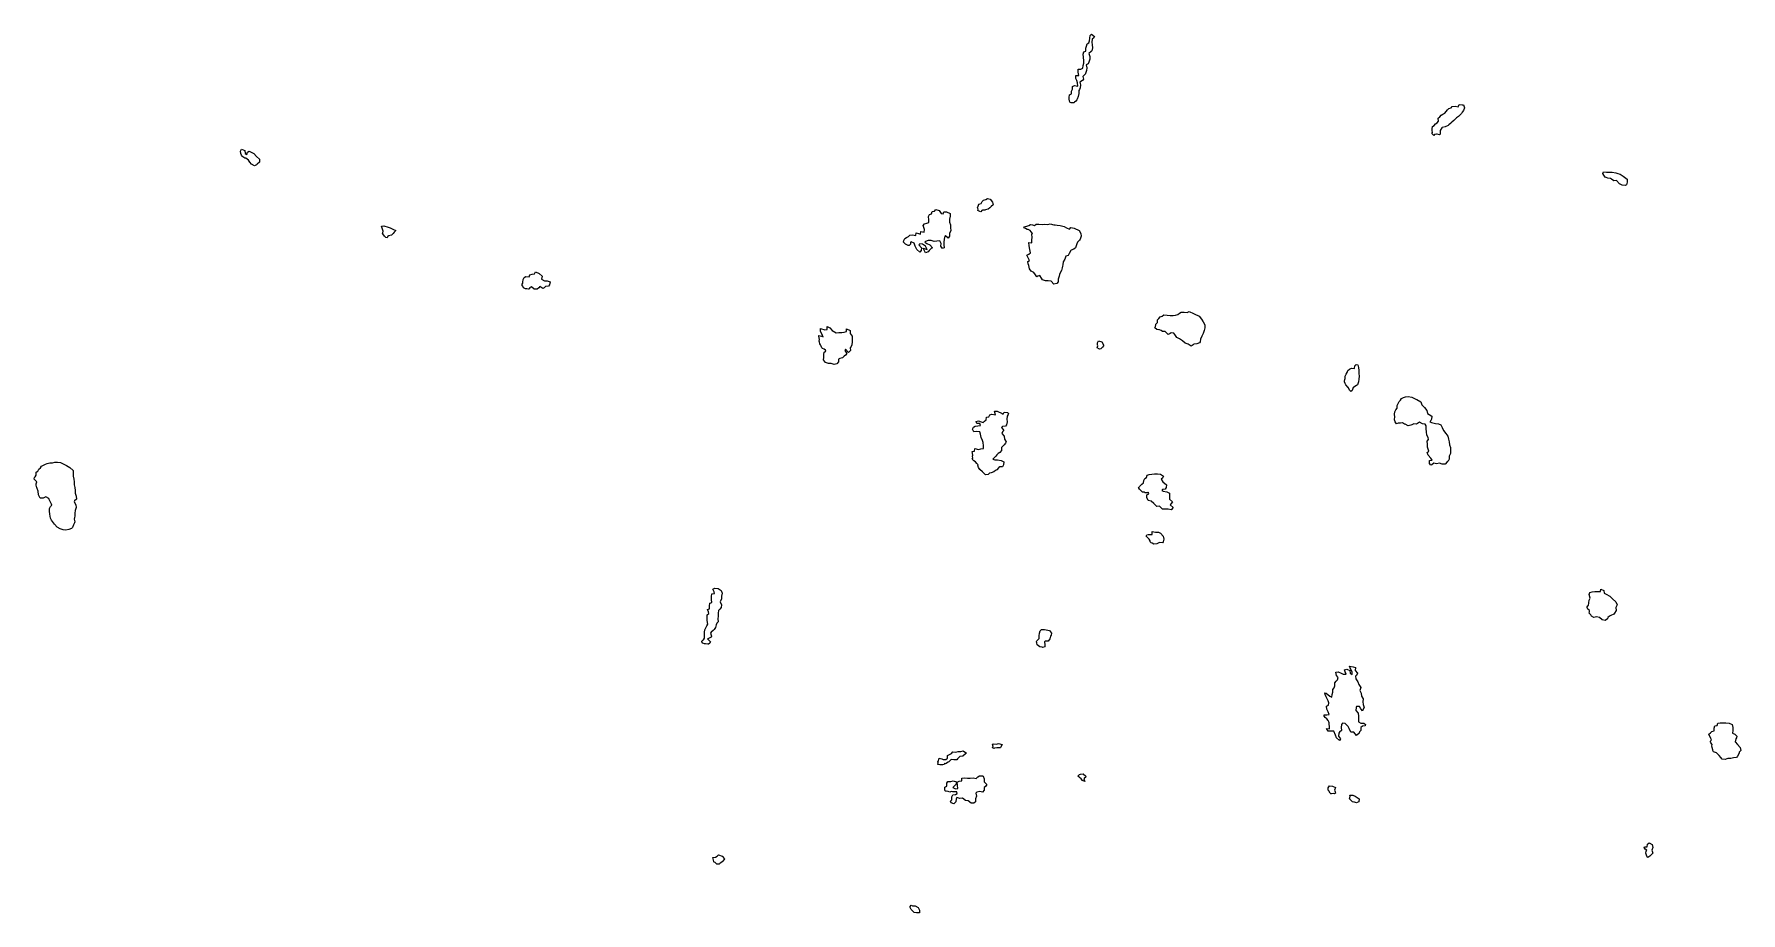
# Model space of a CAD drawing. Extents: x 450006 to 454999, y 6465006 to 6474995.
# Drawn here: x 450049 to 451244, y 6468029 to 6468645 of the extents above; entities that cross this region are included whole.
import ezdxf

# ---------------------------------------------------------------- set-up
doc = ezdxf.new("R2010")
doc.units = 0

msp = doc.modelspace()

# ---------------------------------------------------------------- linework, layer by layer
at = {"layer": '1010'}
for points in [[(450775, 6468596.42), (450774.08, 6468597), (450774, 6468597.98), (450773.74, 6468599), (450773.74, 6468600.24), (450773.94, 6468602.04), (450775.18, 6468602.8), (450775.34, 6468604.64), (450776, 6468605.98), (450776, 6468607.98), (450777.4, 6468608.58), (450779.8, 6468608.18), (450779.44, 6468610.54), (450779, 6468612), (450778.36, 6468613.62), (450778.32, 6468615.66), (450780.34, 6468615.64), (450780, 6468617.98), (450780.02, 6468619.96), (450781.94, 6468620.04), (450783.32, 6468620.66), (450783.38, 6468622.6), (450783.82, 6468624.16), (450784, 6468625.98), (450783.64, 6468628.34), (450783.54, 6468630.44), (450783.88, 6468632.1), (450785.32, 6468632.66), (450785.24, 6468634.74), (450785.88, 6468636.1), (450786.28, 6468637.7), (450787.4, 6468638.58), (450788, 6468639.98), (450788.14, 6468641.84), (450788.38, 6468643.6), (450789.4, 6468644.58), (450791.42, 6468643), (450791, 6468642.04), (450789.78, 6468641), (450789.46, 6468639), (450789.7, 6468637), (450790.06, 6468635), (450789.5, 6468633), (450789, 6468632.5), (450787.52, 6468631), (450788.14, 6468629), (450788.04, 6468627), (450787.54, 6468625), (450787, 6468623.76), (450785.6, 6468623), (450786.06, 6468621), (450785.8, 6468619), (450785.18, 6468617), (450785, 6468616.7), (450783.2, 6468615), (450783.64, 6468613), (450783, 6468612.16), (450781.24, 6468611), (450781.64, 6468609), (450781.44, 6468607), (450781, 6468605.8), (450780.42, 6468605), (450780.48, 6468603), (450779.98, 6468601), (450779.16, 6468599), (450779, 6468598.62), (450778.34, 6468597.64), (450777.32, 6468597), (450777.18, 6468596.8), (450777, 6468596.48), (450775.5, 6468596.48), (450775, 6468596.42), (450775, 6468596.42)], [(451029, 6468573.62), (451027.56, 6468575), (451028.2, 6468575.78), (451027.78, 6468577), (451027.82, 6468578.16), (451028.04, 6468579.94), (451029.32, 6468580.66), (451030.22, 6468581.76), (451031.46, 6468582.52), (451032.36, 6468583.62), (451032.16, 6468585.82), (451033.26, 6468586.72), (451034.18, 6468587.8), (451035.42, 6468588.56), (451036.72, 6468589.26), (451037.58, 6468590.4), (451038.52, 6468591.46), (451039.5, 6468592.48), (451041.1, 6468592.88), (451041.98, 6468594), (451043.96, 6468594.02), (451046.2, 6468593.78), (451046.74, 6468595.24), (451048.86, 6468595.12), (451049.82, 6468595), (451050.52, 6468593), (451049.74, 6468591), (451049, 6468589.84), (451048.54, 6468589), (451047, 6468587.64), (451046.32, 6468587), (451045, 6468585.96), (451043.98, 6468585), (451043, 6468584.06), (451041.72, 6468583), (451041, 6468582.26), (451039.52, 6468581), (451039, 6468580.7), (451037, 6468579.58), (451035, 6468579.18), (451034.74, 6468579), (451033.52, 6468577), (451033.5, 6468575), (451033.4, 6468574.58), (451033, 6468574.1), (451031.38, 6468574.6), (451031, 6468574.52), (451029.58, 6468574.4), (451029, 6468573.62), (451029, 6468573.62)], [(450195, 6468558.6), (450194.64, 6468559), (450194.08, 6468559.9), (450193.58, 6468561), (450193.34, 6468562.64), (450193.98, 6468564), (450196.26, 6468563), (450196.64, 6468561), (450197.76, 6468560.22), (450198.14, 6468561.84), (450199.44, 6468562.54), (450202.54, 6468561), (450204.56, 6468559), (450206.64, 6468557), (450206.52, 6468555), (450205, 6468553.46), (450204.44, 6468553), (450203, 6468552.26), (450201, 6468553.42), (450199.78, 6468555), (450199, 6468556.28), (450197.86, 6468557), (450197, 6468557.76), (450196.24, 6468557.74), (450195, 6468558.6), (450195, 6468558.6)], [(451149, 6468544.38), (451148.6, 6468545), (451148.22, 6468545.76), (451147.5, 6468547), (451147.92, 6468548.06), (451150.02, 6468547.96), (451152.1, 6468547.88), (451154, 6468547.98), (451156.42, 6468547.56), (451157.98, 6468547), (451159.56, 6468546.42), (451161.66, 6468545), (451164.38, 6468543), (451164.56, 6468541), (451164.08, 6468539), (451163, 6468538.54), (451161, 6468538.76), (451159, 6468539.82), (451157, 6468542.04), (451155, 6468541.92), (451153.56, 6468543), (451153, 6468543.4), (451152.54, 6468543.44), (451151, 6468543.66), (451149.74, 6468544.24), (451149, 6468544.38), (451149, 6468544.38)], [(450659, 6468497.6), (450657.6, 6468499), (450657.84, 6468500.14), (450658.26, 6468501), (450658.6, 6468501.38), (450659.76, 6468502.22), (450661.2, 6468502.78), (450662.1, 6468503.88), (450663.92, 6468504.06), (450666.32, 6468503.66), (450666.5, 6468505.48), (450668.12, 6468505), (450669.46, 6468504.52), (450669.72, 6468506.26), (450672, 6468505.98), (450672.3, 6468507.68), (450671.42, 6468510.56), (450672.3, 6468511.68), (450673.9, 6468512.08), (450675.36, 6468512.62), (450675.34, 6468514.64), (450675.22, 6468516.76), (450675.8, 6468518.18), (450677.3, 6468518.68), (450677.66, 6468520.32), (450679.36, 6468520.62), (450680.3, 6468521.68), (450682.58, 6468521), (450684.08, 6468519), (450685.36, 6468518.62), (450685.84, 6468520.14), (450687.8, 6468520.18), (450690.36, 6468519), (450690.32, 6468517), (450689.94, 6468515), (450689.78, 6468513), (450690.56, 6468511), (450690.66, 6468509), (450690.72, 6468507), (450689.82, 6468505), (450689.78, 6468503), (450689, 6468501.66), (450687, 6468503.32), (450686.66, 6468503), (450686.16, 6468501), (450685.98, 6468499), (450685.98, 6468497), (450686.06, 6468495), (450685, 6468494.46), (450683.88, 6468496.1), (450684, 6468497.98), (450683, 6468499.84), (450681, 6468499.68), (450679, 6468499.44), (450677, 6468500.08), (450675, 6468500), (450673, 6468499.34), (450672.48, 6468499), (450674, 6468497.98), (450675.98, 6468497), (450678.04, 6468495), (450677, 6468494.34), (450675.54, 6468493), (450675, 6468492.06), (450673, 6468491.4), (450671.4, 6468494.58), (450674.16, 6468493.82), (450673, 6468496.02), (450671, 6468497.5), (450669, 6468497.68), (450668.3, 6468497), (450670.18, 6468495), (450670.08, 6468493), (450669, 6468492), (450667, 6468493.72), (450665.8, 6468496.18), (450665, 6468498.22), (450663, 6468499.2), (450662.48, 6468499), (450662.48, 6468497.5), (450661.98, 6468497), (450661.54, 6468496.44), (450661, 6468496.46), (450660, 6468497), (450659, 6468497.6), (450659, 6468497.6)], [(450711, 6468520.3), (450709.8, 6468521), (450709.9, 6468522.08), (450709.44, 6468523), (450709.84, 6468524.14), (450710.4, 6468525.58), (450712.04, 6468525.94), (450712.62, 6468527.36), (450713.72, 6468528.26), (450715.24, 6468528.74), (450716.4, 6468529.58), (450718.44, 6468529), (450719.96, 6468527), (450720.36, 6468525), (450719, 6468523.92), (450718.18, 6468523), (450717, 6468521.96), (450715, 6468521.62), (450714.58, 6468521.4), (450713, 6468521.2), (450712.82, 6468521.16), (450712.56, 6468521), (450711.84, 6468520.14), (450711, 6468520.3), (450711, 6468520.3)], [(450293, 6468504.74), (450292.8, 6468505), (450292.84, 6468505.14), (450293, 6468505.54), (450293.32, 6468506.66), (450293, 6468507.4), (450292, 6468509.98), (450293.76, 6468510.22), (450296.62, 6468509.36), (450298.22, 6468509), (450299.98, 6468508), (450302, 6468507), (450301, 6468505.98), (450300.28, 6468505), (450299, 6468503.7), (450297, 6468503.32), (450296.86, 6468503.12), (450296.6, 6468503), (450296.06, 6468501.92), (450295, 6468502.1), (450294.26, 6468503), (450293, 6468504.74), (450293, 6468504.74)], [(450743, 6468508.4), (450742, 6468509), (450742.4, 6468509.58), (450743, 6468509.96), (450743.98, 6468510), (450745.5, 6468510.48), (450746.66, 6468511.32), (450747.98, 6468511), (450749.32, 6468510.66), (450750.58, 6468511.4), (450752.5, 6468511.48), (450754.66, 6468511.32), (450756.4, 6468511.58), (450758.62, 6468511.36), (450760.3, 6468511.68), (450762.84, 6468511.14), (450763.9, 6468511), (450765.16, 6468510.82), (450767.36, 6468510.62), (450770.2, 6468509.78), (450771.7, 6468509), (450773.88, 6468508.1), (450774.86, 6468509.12), (450776.1, 6468509), (450777.24, 6468508.74), (450780.66, 6468507), (450781.86, 6468505), (450782.14, 6468503), (450781.28, 6468501), (450781, 6468500.34), (450779.52, 6468499), (450779, 6468497.7), (450778.72, 6468497), (450778, 6468495), (450777, 6468494.04), (450775, 6468493.2), (450774.84, 6468493), (450773.74, 6468491), (450773, 6468489.66), (450771.34, 6468489), (450771, 6468488.46), (450770.52, 6468487), (450769.44, 6468485), (450769.14, 6468483), (450769, 6468482.02), (450768.74, 6468481), (450768.3, 6468479), (450767.22, 6468477), (450767, 6468476.18), (450766.54, 6468475), (450765.96, 6468473), (450765.98, 6468471), (450765, 6468470), (450763, 6468469.54), (450761, 6468471.46), (450759, 6468471.78), (450757, 6468471.86), (450755, 6468472.52), (450754.3, 6468473.68), (450753, 6468475.6), (450751.68, 6468475), (450751, 6468474.64), (450750, 6468475.98), (450749, 6468477.66), (450747, 6468478.5), (450745.82, 6468480.16), (450745.4, 6468482.58), (450745, 6468483.7), (450744.66, 6468485.32), (450745.88, 6468486.1), (450745, 6468487.98), (450744.12, 6468489.86), (450745.42, 6468490.56), (450746.52, 6468491.46), (450746.16, 6468493.82), (450745.68, 6468496.3), (450745.4, 6468498.58), (450747.48, 6468498.5), (450747.44, 6468500.54), (450747.74, 6468502.24), (450747.58, 6468504.4), (450747.94, 6468505), (450747, 6468506.24), (450746.32, 6468507), (450745, 6468507.76), (450744.18, 6468507.8), (450743, 6468508.4), (450743, 6468508.4)], [(450391, 6468468.12), (450390.42, 6468469), (450390.5, 6468469.48), (450391, 6468470.16), (450391.12, 6468470.86), (450391.2, 6468472.78), (450391.86, 6468474.12), (450393.2, 6468474.78), (450395.46, 6468474.52), (450395.98, 6468476), (450397.5, 6468476.48), (450399.16, 6468476.82), (450399.84, 6468478.14), (450402.46, 6468477), (450404.48, 6468475), (450404.16, 6468473), (450406.28, 6468471.7), (450408.06, 6468471.92), (450410.2, 6468471), (450409.82, 6468469), (450409, 6468468.12), (450407, 6468467.82), (450406, 6468467), (450405, 6468466.54), (450403, 6468467.78), (450402.14, 6468467), (450401, 6468465.88), (450399, 6468466), (450397, 6468467.58), (450395.82, 6468467), (450395.82, 6468466.16), (450395, 6468465.98), (450393.86, 6468466.12), (450393, 6468466.28), (450391.62, 6468467), (450391, 6468468.12), (450391, 6468468.12)], [(450835, 6468437.62), (450833.7, 6468439), (450834.08, 6468439.9), (450834.38, 6468441), (450834.46, 6468441.52), (450835.42, 6468442.56), (450835.46, 6468444.52), (450836.5, 6468445.48), (450837.36, 6468446.62), (450838.82, 6468447.16), (450839.98, 6468448), (450842.26, 6468447.72), (450844.46, 6468447.52), (450846.42, 6468447.56), (450848.16, 6468447.82), (450849.66, 6468448.32), (450850.86, 6468449.12), (450852.2, 6468449.78), (450854.1, 6468449.88), (450856.36, 6468449.62), (450857.76, 6468450.22), (450860.72, 6468449), (450861.18, 6468448.8), (450864.68, 6468447), (450866.44, 6468445), (450867.42, 6468443), (450868.74, 6468441), (450868.78, 6468439), (450868.24, 6468437), (450867.56, 6468435), (450867, 6468433.88), (450866.62, 6468433), (450865.6, 6468431), (450865.52, 6468429), (450865, 6468428.44), (450863, 6468427.66), (450861, 6468427.38), (450860.4, 6468427), (450859, 6468426.02), (450857, 6468427.48), (450855, 6468428.18), (450853, 6468429.84), (450851, 6468431.24), (450849, 6468432.04), (450847.72, 6468434.26), (450847, 6468435.22), (450845, 6468435.4), (450844.34, 6468435), (450843, 6468434.32), (450841, 6468436.26), (450839.6, 6468436.38), (450839, 6468436.42), (450838.02, 6468437), (450837, 6468437.42), (450836.48, 6468437.5), (450835, 6468437.62), (450835, 6468437.62)], [(450599, 6468427.8), (450598.78, 6468429), (450598.64, 6468429.34), (450598.76, 6468431), (450598.64, 6468431.34), (450598.44, 6468433.54), (450600.14, 6468433), (450601.32, 6468432.66), (450601, 6468433.46), (450599.46, 6468436.52), (450599.5, 6468438.48), (450602.46, 6468437.52), (450604.16, 6468437.82), (450604.08, 6468439.9), (450606.16, 6468439), (450607.72, 6468437), (450610.54, 6468435.44), (450612.34, 6468435.64), (450614.36, 6468435.62), (450616.1, 6468435.88), (450617.76, 6468436.22), (450617.76, 6468438.22), (450620.28, 6468437), (450620.22, 6468435), (450621.76, 6468433), (450621.72, 6468431), (450621.78, 6468429), (450621.46, 6468427), (450621, 6468425.82), (450620.32, 6468425), (450620.54, 6468423), (450619, 6468421.58), (450617, 6468424), (450616.44, 6468423), (450617.96, 6468421), (450617, 6468419.86), (450616.08, 6468419), (450615, 6468417.9), (450613, 6468417.5), (450612.22, 6468417), (450612.06, 6468415), (450611, 6468413.58), (450609, 6468413.32), (450607, 6468413.92), (450605, 6468413.92), (450603, 6468414.5), (450601.58, 6468416.4), (450601.86, 6468418.12), (450601.74, 6468420.24), (450602.06, 6468421.92), (450603.34, 6468422.64), (450603, 6468423.18), (450602.06, 6468423.92), (450601, 6468424.52), (450600.34, 6468425), (450599.98, 6468426), (450599.54, 6468427), (450599, 6468427.8), (450599, 6468427.8)], [(450795, 6468423.94), (450793.34, 6468425), (450793.78, 6468426.2), (450793.48, 6468427), (450793.58, 6468428.4), (450794.2, 6468429.78), (450796.52, 6468429), (450797.64, 6468427), (450797.7, 6468426.28), (450797, 6468425.36), (450796.8, 6468425.18), (450796.64, 6468425), (450795.8, 6468424.18), (450795, 6468423.94), (450795, 6468423.94)], [(450967, 6468399.8), (450966.6, 6468401), (450966.56, 6468401.42), (450966.76, 6468403), (450966.84, 6468403.14), (450966.84, 6468405.14), (450967.62, 6468406.36), (450968.28, 6468407.7), (450968.88, 6468409.1), (450970.02, 6468409.96), (450971.44, 6468410.54), (450973.48, 6468410.5), (450973.8, 6468412.18), (450974.66, 6468413.32), (450975.72, 6468413), (450976.2, 6468411), (450976.5, 6468409), (450976.56, 6468407), (450976.74, 6468405), (450976.6, 6468403), (450976.24, 6468401), (450975.48, 6468399), (450975, 6468398.5), (450973, 6468397.42), (450972.48, 6468397), (450971.82, 6468395), (450971, 6468394.3), (450970.16, 6468395), (450969.32, 6468396.66), (450969.22, 6468397), (450969, 6468397.22), (450967.38, 6468399), (450967, 6468399.8), (450967, 6468399.8)], [(451003, 6468371.76), (451002.06, 6468373), (451001.4, 6468374.58), (451001.54, 6468375), (451001.68, 6468376.3), (451001.44, 6468378.54), (451001.82, 6468380.16), (451002.46, 6468381.52), (451003.36, 6468382.62), (451003.42, 6468384.56), (451004.02, 6468385.96), (451004.74, 6468387.24), (451005.78, 6468388.2), (451006.5, 6468389.48), (451007.76, 6468390.22), (451009.32, 6468390.66), (451011.16, 6468390.82), (451013.54, 6468390.44), (451016.54, 6468389), (451017.24, 6468388.74), (451019.98, 6468387), (451020.66, 6468385), (451022.44, 6468383), (451024.18, 6468381), (451024.58, 6468379), (451025.82, 6468378.16), (451027.58, 6468377), (451027.4, 6468375), (451027, 6468374), (451026.32, 6468373), (451027.36, 6468372.62), (451030.16, 6468371.82), (451032.36, 6468371.62), (451033.88, 6468371), (451034.82, 6468369), (451035.78, 6468367), (451037.38, 6468365), (451038.74, 6468363), (451039.34, 6468361), (451039.7, 6468359), (451039.96, 6468357), (451040.76, 6468355), (451040.8, 6468353), (451040.7, 6468351), (451039.9, 6468349), (451039.82, 6468347), (451039, 6468345.56), (451038.38, 6468345), (451037, 6468343.5), (451035, 6468343.4), (451033, 6468344.14), (451031, 6468343.64), (451029, 6468344.2), (451027.64, 6468343), (451027, 6468342.62), (451026.06, 6468343.92), (451026, 6468345.98), (451027.86, 6468346.12), (451027, 6468347.58), (451025, 6468349.62), (451024.3, 6468351.68), (451025.44, 6468352.54), (451025, 6468353.92), (451024.62, 6468355.36), (451024.5, 6468357.48), (451024.34, 6468359.64), (451025.32, 6468360.66), (451025, 6468362), (451024.22, 6468363.76), (451024, 6468365.98), (451023.72, 6468368.26), (451023.62, 6468370.36), (451023, 6468371.44), (451021, 6468371.76), (451019, 6468372.74), (451017, 6468371.36), (451015, 6468371.74), (451013.76, 6468371), (451013, 6468370.72), (451011, 6468370.28), (451009, 6468371.32), (451008.46, 6468371.52), (451007, 6468372.28), (451005.78, 6468372.2), (451005, 6468372.1), (451003.96, 6468372.02), (451003, 6468371.76), (451003, 6468371.76)], [(450707, 6468345.84), (450705.84, 6468347), (450706.28, 6468347.7), (450706, 6468349), (450706.22, 6468349.76), (450705.76, 6468352.22), (450707.38, 6468352.6), (450707.5, 6468354.48), (450710.26, 6468353.72), (450711.88, 6468354.1), (450713.62, 6468354.36), (450713.62, 6468356.36), (450713.48, 6468358.5), (450713, 6468360), (450712, 6468361.98), (450711.6, 6468364.38), (450711, 6468366), (450709, 6468366.32), (450707, 6468366.06), (450706.02, 6468367.96), (450706.58, 6468369.4), (450707.84, 6468370.14), (450709.66, 6468370.32), (450711.6, 6468370.38), (450711, 6468372), (450709, 6468372), (450708.62, 6468373.36), (450710.24, 6468373.74), (450711.98, 6468373), (450713.32, 6468372.66), (450714.34, 6468373.64), (450715.5, 6468374.48), (450715.7, 6468376.28), (450717.46, 6468376.52), (450718.06, 6468377.92), (450719.58, 6468378.4), (450722, 6468377.98), (450721.36, 6468380.62), (450723.34, 6468380.64), (450726.64, 6468379), (450727.54, 6468378.44), (450728.08, 6468379.9), (450730.4, 6468379.58), (450731.22, 6468379), (450731, 6468378.2), (450730.26, 6468377), (450730.12, 6468375), (450730.16, 6468373), (450729.82, 6468371), (450729, 6468369.92), (450727, 6468369.76), (450726.24, 6468369), (450727.98, 6468367), (450727, 6468366), (450726.6, 6468365), (450728.22, 6468363), (450728.28, 6468361), (450729.48, 6468359), (450729, 6468358.04), (450728.2, 6468357), (450727, 6468355.74), (450726.32, 6468355), (450726.32, 6468353), (450725, 6468351.66), (450723.98, 6468351), (450723, 6468350), (450722.38, 6468349), (450721, 6468347.6), (450720.3, 6468347), (450721.62, 6468346.36), (450723.48, 6468346.5), (450726, 6468345.98), (450727.98, 6468345), (450727.74, 6468343), (450727, 6468341.66), (450725, 6468341.52), (450724.48, 6468341), (450723, 6468339.5), (450722.1, 6468339), (450721, 6468338.16), (450719, 6468337.32), (450717.98, 6468337), (450717, 6468336.1), (450715, 6468335.84), (450713, 6468338.16), (450711, 6468339.6), (450710.2, 6468341), (450709.6, 6468342.38), (450710, 6468343), (450709, 6468344), (450708, 6468345), (450707, 6468345.84), (450707, 6468345.84)], [(450049, 6468332.66), (450048.78, 6468333), (450048.8, 6468333.18), (450049, 6468334), (450049.52, 6468334.46), (450050.24, 6468335.74), (450050.24, 6468337.74), (450051.36, 6468338.62), (450051.96, 6468340.02), (450053.18, 6468340.8), (450053.9, 6468342.08), (450055.28, 6468342.7), (450056.68, 6468343.3), (450057.98, 6468344), (450059.74, 6468344.24), (450061.56, 6468344.42), (450063.16, 6468344.82), (450065.2, 6468344.78), (450067.36, 6468344.62), (450070.58, 6468343), (450071.48, 6468342.5), (450073.84, 6468341), (450076.16, 6468339), (450076.2, 6468337), (450076, 6468335), (450076.48, 6468333), (450076.72, 6468331), (450076.76, 6468329), (450077.26, 6468327), (450077.46, 6468325), (450077.5, 6468323), (450078.14, 6468321), (450078.34, 6468319), (450077, 6468317.64), (450076.76, 6468317), (450077.96, 6468315), (450078.22, 6468313), (450077.56, 6468311), (450077.24, 6468309), (450077.24, 6468307), (450077, 6468305.98), (450076.76, 6468305), (450077.18, 6468303), (450077, 6468302.28), (450076.36, 6468301), (450075.7, 6468299), (450075, 6468298.28), (450073, 6468297.6), (450071, 6468297.24), (450069, 6468297.32), (450067, 6468298.04), (450065, 6468299.4), (450063, 6468301.44), (450061, 6468304.1), (450060.34, 6468305.64), (450059.66, 6468308.32), (450059.44, 6468310.54), (450059.5, 6468312.48), (450060.16, 6468313.82), (450061.24, 6468314.74), (450061, 6468315.32), (450059.42, 6468318.56), (450059, 6468319.48), (450057, 6468320.52), (450055, 6468319.62), (450053, 6468319.68), (450051.94, 6468322.04), (450051.52, 6468324.46), (450051, 6468326.4), (450050.74, 6468327), (450050.52, 6468327.46), (450050.14, 6468329), (450050.28, 6468329.7), (450050.66, 6468331), (450049, 6468332.66), (450049, 6468332.66)], [(450823, 6468325.98), (450822.12, 6468327), (450822.6, 6468327.38), (450823, 6468327.7), (450823.54, 6468328.44), (450824.54, 6468329.44), (450825.64, 6468330.34), (450825.98, 6468332), (450826.62, 6468333.36), (450827.92, 6468334.06), (450828.38, 6468335.6), (450829.8, 6468336.18), (450831.54, 6468336.44), (450833.34, 6468336.64), (450835.42, 6468336.56), (450837.52, 6468336.46), (450839.74, 6468335), (450839, 6468333.52), (450838, 6468333), (450839.36, 6468331), (450841.74, 6468329), (450841.66, 6468327), (450841, 6468325.98), (450839, 6468325.56), (450838.48, 6468325), (450839.48, 6468324.5), (450841.98, 6468324), (450844, 6468323), (450844.02, 6468321), (450844, 6468319), (450846.06, 6468317), (450845, 6468315.92), (450844.44, 6468315), (450846.46, 6468313), (450845, 6468311.52), (450843, 6468311.84), (450841, 6468311.98), (450839, 6468311.98), (450837, 6468313.98), (450835, 6468313.84), (450833, 6468315.98), (450831, 6468317.52), (450829, 6468317.98), (450827.98, 6468320), (450827.98, 6468322), (450829.34, 6468322.64), (450829, 6468323.76), (450828.66, 6468323.32), (450827, 6468323.32), (450826.2, 6468323.78), (450825, 6468323.78), (450823.78, 6468325), (450823, 6468325.98), (450823, 6468325.98)], [(450829, 6468291.7), (450827.7, 6468293), (450828, 6468293.98), (450829, 6468294.06), (450829.8, 6468294.18), (450831.76, 6468294.22), (450831.78, 6468296.2), (450834.16, 6468295.82), (450836.26, 6468295.72), (450837.68, 6468295), (450839.54, 6468293), (450840, 6468291), (450839.56, 6468289), (450839, 6468288.22), (450837, 6468288.52), (450835, 6468287.56), (450833, 6468287.5), (450831.82, 6468288.16), (450831, 6468288.34), (450830.48, 6468289), (450830.3, 6468289.68), (450829.58, 6468291), (450829, 6468291.7), (450829, 6468291.7)], [(450517, 6468218.1), (450516.48, 6468219), (450516.48, 6468219.5), (450517, 6468220.16), (450517.64, 6468220.34), (450518.38, 6468221.6), (450518.26, 6468223.72), (450518.16, 6468225.82), (450518.5, 6468227.48), (450519.24, 6468228.74), (450519.82, 6468230.16), (450520.56, 6468231.42), (450520.08, 6468233.9), (450520.02, 6468235.96), (450520.08, 6468237.9), (450521.24, 6468238.74), (450521, 6468239.98), (450520.38, 6468241.6), (450521.82, 6468242.16), (450521.7, 6468244.28), (450521.98, 6468246), (450523.5, 6468246.48), (450523.24, 6468248.74), (450523.24, 6468250.74), (450523.46, 6468252.52), (450525.24, 6468252.74), (450525, 6468253.98), (450524.18, 6468255.8), (450525.46, 6468256.52), (450527.74, 6468256.24), (450529.9, 6468255), (450530.66, 6468253), (450530.1, 6468251), (450530.16, 6468249), (450529.32, 6468247), (450530.1, 6468245), (450530, 6468243), (450529, 6468241.98), (450528.12, 6468241), (450527.74, 6468239), (450527.8, 6468237), (450527.7, 6468235), (450527.76, 6468233), (450527, 6468231.98), (450526.36, 6468231), (450525.94, 6468229), (450525, 6468227.64), (450524.3, 6468227), (450523, 6468225.68), (450522.56, 6468225), (450523.24, 6468223), (450523, 6468222.18), (450521, 6468221.42), (450520.36, 6468221), (450522.56, 6468219), (450522, 6468217.98), (450521, 6468217.32), (450520.64, 6468217.34), (450519, 6468217.52), (450518.3, 6468217.68), (450517, 6468218.1), (450517, 6468218.1)], [(451137, 6468241.84), (451136.42, 6468243), (451136.4, 6468243.58), (451137, 6468244.22), (451137.48, 6468244.5), (451137.7, 6468246.28), (451137.88, 6468248.1), (451138.44, 6468249.54), (451137.74, 6468252.24), (451138.38, 6468253.6), (451139.98, 6468254), (451141.84, 6468254.14), (451143.78, 6468254.2), (451145.66, 6468254.32), (451146.02, 6468255.96), (451148.1, 6468255), (451148.32, 6468253), (451149.64, 6468252.34), (451152.34, 6468251), (451154.14, 6468249), (451156.5, 6468247), (451157.4, 6468245), (451157, 6468244), (451156.54, 6468243), (451156.74, 6468241), (451155.62, 6468239), (451155, 6468238.44), (451153, 6468237.4), (451151.98, 6468237), (451151, 6468236), (451150.66, 6468235), (451149, 6468233.92), (451147, 6468234.34), (451145, 6468236.06), (451143, 6468236.44), (451141, 6468235.98), (451139.58, 6468237), (451139, 6468237.9), (451137.9, 6468239), (451138, 6468239.98), (451138.08, 6468241), (451137, 6468241.84), (451137, 6468241.84)], [(450751, 6468218.18), (450750.7, 6468219), (450750.78, 6468219.2), (450751, 6468219.62), (450751.68, 6468220.3), (450752.74, 6468221.24), (450752.7, 6468223.28), (450752.84, 6468225.14), (450753.28, 6468226.7), (450754.24, 6468227.74), (450756.3, 6468227.68), (450758.74, 6468227.24), (450759.9, 6468227), (450761.36, 6468225), (450761, 6468223.76), (450760.66, 6468223), (450760.08, 6468221), (450759, 6468219.48), (450757, 6468219.44), (450756.32, 6468219), (450756.56, 6468217), (450756.54, 6468215.44), (450755, 6468215.12), (450754.8, 6468215.18), (450753, 6468215.52), (450751.3, 6468217), (450751, 6468218.18), (450751, 6468218.18)], [(450953, 6468166), (450952.32, 6468167), (450952.16, 6468167.82), (450953, 6468167.98), (450954, 6468167.98), (450955.8, 6468168.18), (450955, 6468170.02), (450954.1, 6468171.88), (450953.98, 6468174), (450955.32, 6468174.66), (450955.6, 6468176.38), (450955, 6468177.56), (450953.56, 6468180.42), (450953, 6468182), (450952.66, 6468183.32), (450953.76, 6468183), (450956.12, 6468181), (450957.64, 6468180.34), (450957.94, 6468182.04), (450958.34, 6468183.64), (450958.38, 6468185.6), (450959.32, 6468186.66), (450959.8, 6468188.18), (450959.74, 6468190.24), (450960.54, 6468191.44), (450961.6, 6468192.38), (450962, 6468193.98), (450961, 6468195.42), (450960.32, 6468197.66), (450962.02, 6468197.96), (450964.04, 6468197), (450965.52, 6468196.46), (450967.6, 6468196.38), (450967, 6468198.02), (450966.5, 6468199.48), (450968.22, 6468199.76), (450970.3, 6468199), (450970.34, 6468197), (450971.9, 6468196.08), (450971.9, 6468198.08), (450971, 6468199.5), (450969.96, 6468202.02), (450972.56, 6468201.42), (450974.3, 6468201), (450973.9, 6468199), (450975.48, 6468197), (450975, 6468195.5), (450974.08, 6468195), (450974.52, 6468193), (450975.9, 6468191), (450976.5, 6468189), (450977.88, 6468187), (450977.28, 6468185), (450978.14, 6468183), (450978.44, 6468181), (450979.52, 6468179), (450979.42, 6468177), (450979.52, 6468175), (450980.28, 6468173), (450979.16, 6468171), (450979, 6468170.74), (450978, 6468171.98), (450977, 6468173.74), (450975, 6468173.8), (450974.74, 6468173), (450974.48, 6468171), (450976.16, 6468169), (450976.38, 6468167), (450976.32, 6468165), (450976.32, 6468163), (450978, 6468161.98), (450980, 6468161.98), (450981.22, 6468161), (450981, 6468160.08), (450979, 6468160), (450977.98, 6468159), (450977.88, 6468157), (450977, 6468155.9), (450976.66, 6468155), (450975, 6468153.36), (450973, 6468155.82), (450971, 6468155.78), (450969.78, 6468158.2), (450969, 6468159.62), (450967, 6468161.88), (450965, 6468161.92), (450964.4, 6468161), (450964.26, 6468159), (450964.32, 6468157), (450963, 6468155.66), (450962.44, 6468155), (450962.3, 6468153), (450963.7, 6468151), (450963, 6468150), (450961, 6468151.68), (450960.24, 6468153.74), (450959, 6468156.4), (450957, 6468156.38), (450955, 6468156.42), (450953.8, 6468158.18), (450956, 6468157.98), (450956.04, 6468159.94), (450955.76, 6468161), (450955.7, 6468162.28), (450955.46, 6468163), (450955, 6468164), (450954, 6468165), (450953, 6468166), (450953, 6468166)], [(451223, 6468148.36), (451222.74, 6468149), (451222.74, 6468149.24), (451223, 6468149.98), (451223.54, 6468150.44), (451223, 6468151.32), (451221.7, 6468154.28), (451222.8, 6468155.18), (451223.7, 6468156.28), (451225.42, 6468156.56), (451225.48, 6468158.5), (451225.84, 6468160.14), (451227.54, 6468160.44), (451228.04, 6468161.94), (451229.62, 6468162.36), (451231.76, 6468162.22), (451233.64, 6468162.34), (451236, 6468161.98), (451237.98, 6468161), (451238.44, 6468159), (451238.44, 6468157), (451238.2, 6468155), (451239.76, 6468154.22), (451241.36, 6468153), (451241, 6468151.76), (451240.56, 6468151), (451240.02, 6468149), (451241.64, 6468147), (451243.48, 6468145), (451244.08, 6468143), (451243, 6468141.72), (451242.8, 6468141), (451241.66, 6468139), (451241, 6468138), (451239, 6468137.74), (451237, 6468137.38), (451235, 6468137.24), (451234.24, 6468137), (451233, 6468136.6), (451231, 6468136.78), (451230, 6468137.98), (451229, 6468139.44), (451227, 6468141.32), (451225, 6468142), (451224.5, 6468143), (451224.54, 6468143.44), (451224.06, 6468145), (451223.86, 6468146.12), (451223.92, 6468147), (451223, 6468148.36), (451223, 6468148.36)], [(450683, 6468132.82), (450681.7, 6468133), (450681.8, 6468134.18), (450681.76, 6468135), (450682.24, 6468135.74), (450682.52, 6468137.46), (450684.42, 6468137), (450685.32, 6468136.66), (450687.4, 6468136.58), (450688.48, 6468137.5), (450688.48, 6468139.5), (450689.82, 6468140.16), (450691.22, 6468140.76), (450692.08, 6468141.9), (450694.34, 6468141.64), (450695.86, 6468142.12), (450697.76, 6468142.22), (450699.32, 6468142.66), (450701.68, 6468141), (450701, 6468140.44), (450699.26, 6468139), (450699, 6468138.86), (450697, 6468138.78), (450695.48, 6468137), (450695, 6468136.46), (450693, 6468136.34), (450691, 6468136.48), (450689.46, 6468135), (450689, 6468134.74), (450687, 6468133.6), (450686.3, 6468133.68), (450686.18, 6468133), (450685.16, 6468132.82), (450685, 6468132.78), (450683.1, 6468132.88), (450683, 6468132.82), (450683, 6468132.82)], [(450721, 6468144.36), (450719.7, 6468145), (450720.34, 6468145.64), (450719.96, 6468147), (450720.48, 6468147.5), (450722.74, 6468147.24), (450724.28, 6468147.7), (450726.64, 6468147), (450725.66, 6468145), (450725.26, 6468144.72), (450725, 6468144.72), (450723.16, 6468144.82), (450723, 6468144.78), (450721.38, 6468144.6), (450721, 6468144.36), (450721, 6468144.36)], [(450687, 6468114.36), (450686.44, 6468115), (450686.66, 6468115.32), (450686.66, 6468117), (450686.66, 6468117.32), (450688.02, 6468117.96), (450687.94, 6468120.04), (450688.78, 6468121.2), (450690.74, 6468121.24), (450692.44, 6468121.54), (450694.66, 6468121), (450694.32, 6468119), (450693, 6468117.66), (450692.16, 6468117), (450694, 6468115.98), (450695.72, 6468116.26), (450695.36, 6468118.62), (450695.32, 6468120.66), (450696.54, 6468121.44), (450698.44, 6468121.54), (450698.56, 6468123.42), (450700.34, 6468123.64), (450702.38, 6468123.6), (450704.44, 6468123.54), (450706.32, 6468123.66), (450708.6, 6468123.38), (450709.62, 6468124.36), (450710.92, 6468125.06), (450712.9, 6468125.08), (450713.38, 6468125), (450714.04, 6468123), (450714.04, 6468121), (450715.92, 6468119), (450715, 6468117.64), (450714.24, 6468117), (450714.2, 6468115), (450713, 6468113.78), (450711, 6468114.28), (450709, 6468113.72), (450708.18, 6468113), (450708.66, 6468111), (450708.08, 6468109), (450707.98, 6468107), (450707, 6468106), (450705, 6468106), (450703, 6468107.74), (450701, 6468107.82), (450699, 6468109.5), (450697, 6468109.32), (450695, 6468109.94), (450694.54, 6468109), (450694.4, 6468107), (450693, 6468105.58), (450691, 6468106.18), (450690.5, 6468107.48), (450691.58, 6468108.4), (450691.44, 6468110.54), (450692.1, 6468111.88), (450693.94, 6468112.04), (450695.32, 6468112.66), (450695, 6468114), (450693, 6468114), (450691.98, 6468114), (450691, 6468114.1), (450690.2, 6468113.78), (450689, 6468114.14), (450687.54, 6468114.44), (450687, 6468114.36), (450687, 6468114.36)], [(450781, 6468123.98), (450779.64, 6468125), (450780.34, 6468125.64), (450781, 6468126), (450781.66, 6468126.32), (450783.5, 6468126.48), (450785.42, 6468125), (450785, 6468123.9), (450784.32, 6468123.66), (450784, 6468123), (450784.7, 6468121.28), (450783, 6468121.98), (450781.98, 6468123), (450781, 6468123.98), (450781, 6468123.98)], [(450957, 6468112.6), (450956.5, 6468113), (450955.42, 6468114.56), (450955.16, 6468115), (450955.16, 6468116.82), (450955.92, 6468118.06), (450958.14, 6468117.84), (450960.26, 6468117), (450959.5, 6468115), (450959.94, 6468114.04), (450960.14, 6468113), (450959.4, 6468112.58), (450959, 6468112.74), (450957.42, 6468112.56), (450957, 6468112.6), (450957, 6468112.6)], [(450971, 6468108.04), (450969.96, 6468109), (450970.14, 6468109.84), (450970.38, 6468111), (450970.26, 6468111.72), (450972.3, 6468111.68), (450973.9, 6468111), (450976.72, 6468109), (450976.64, 6468107), (450975.4, 6468106.58), (450975, 6468106.26), (450973.38, 6468106.6), (450973, 6468106.72), (450972.08, 6468107), (450971, 6468108.04), (450971, 6468108.04)], [(450525, 6468064.74), (450524.8, 6468065), (450524.82, 6468065.16), (450524.42, 6468067), (450524.08, 6468067.9), (450525.88, 6468068.1), (450527.18, 6468068.8), (450528.16, 6468069.82), (450530.74, 6468069), (450532.36, 6468067), (450531, 6468065.32), (450530.56, 6468065), (450529.7, 6468064.28), (450529, 6468063.78), (450528.62, 6468063.36), (450527, 6468063.24), (450525.64, 6468064.34), (450525, 6468064.74), (450525, 6468064.74)], [(451177, 6468073.88), (451176.42, 6468075), (451176.64, 6468075.34), (451177, 6468075.46), (451178.52, 6468075.46), (451178.7, 6468077.28), (451179.86, 6468078.12), (451182.04, 6468077), (451182.52, 6468075), (451181.84, 6468073), (451182.32, 6468071), (451181, 6468069.56), (451180.38, 6468069), (451179, 6468067.84), (451178.2, 6468069), (451177.74, 6468070.24), (451177.54, 6468071), (451177.7, 6468072.28), (451178.14, 6468073), (451177, 6468073.88), (451177, 6468073.88)], [(450663, 6468031.44), (450662.26, 6468033), (450662.42, 6468033.56), (450663, 6468034.52), (450663.86, 6468034.12), (450665.86, 6468034.12), (450667.94, 6468033), (450668.8, 6468031), (450668.8, 6468029.18), (450667, 6468029.24), (450666.78, 6468029.2), (450665, 6468029.44), (450663.5, 6468031), (450663, 6468031.44), (450663, 6468031.44)]]:
    msp.add_lwpolyline(points, dxfattribs=at)

doc.saveas('drawing.dxf')
